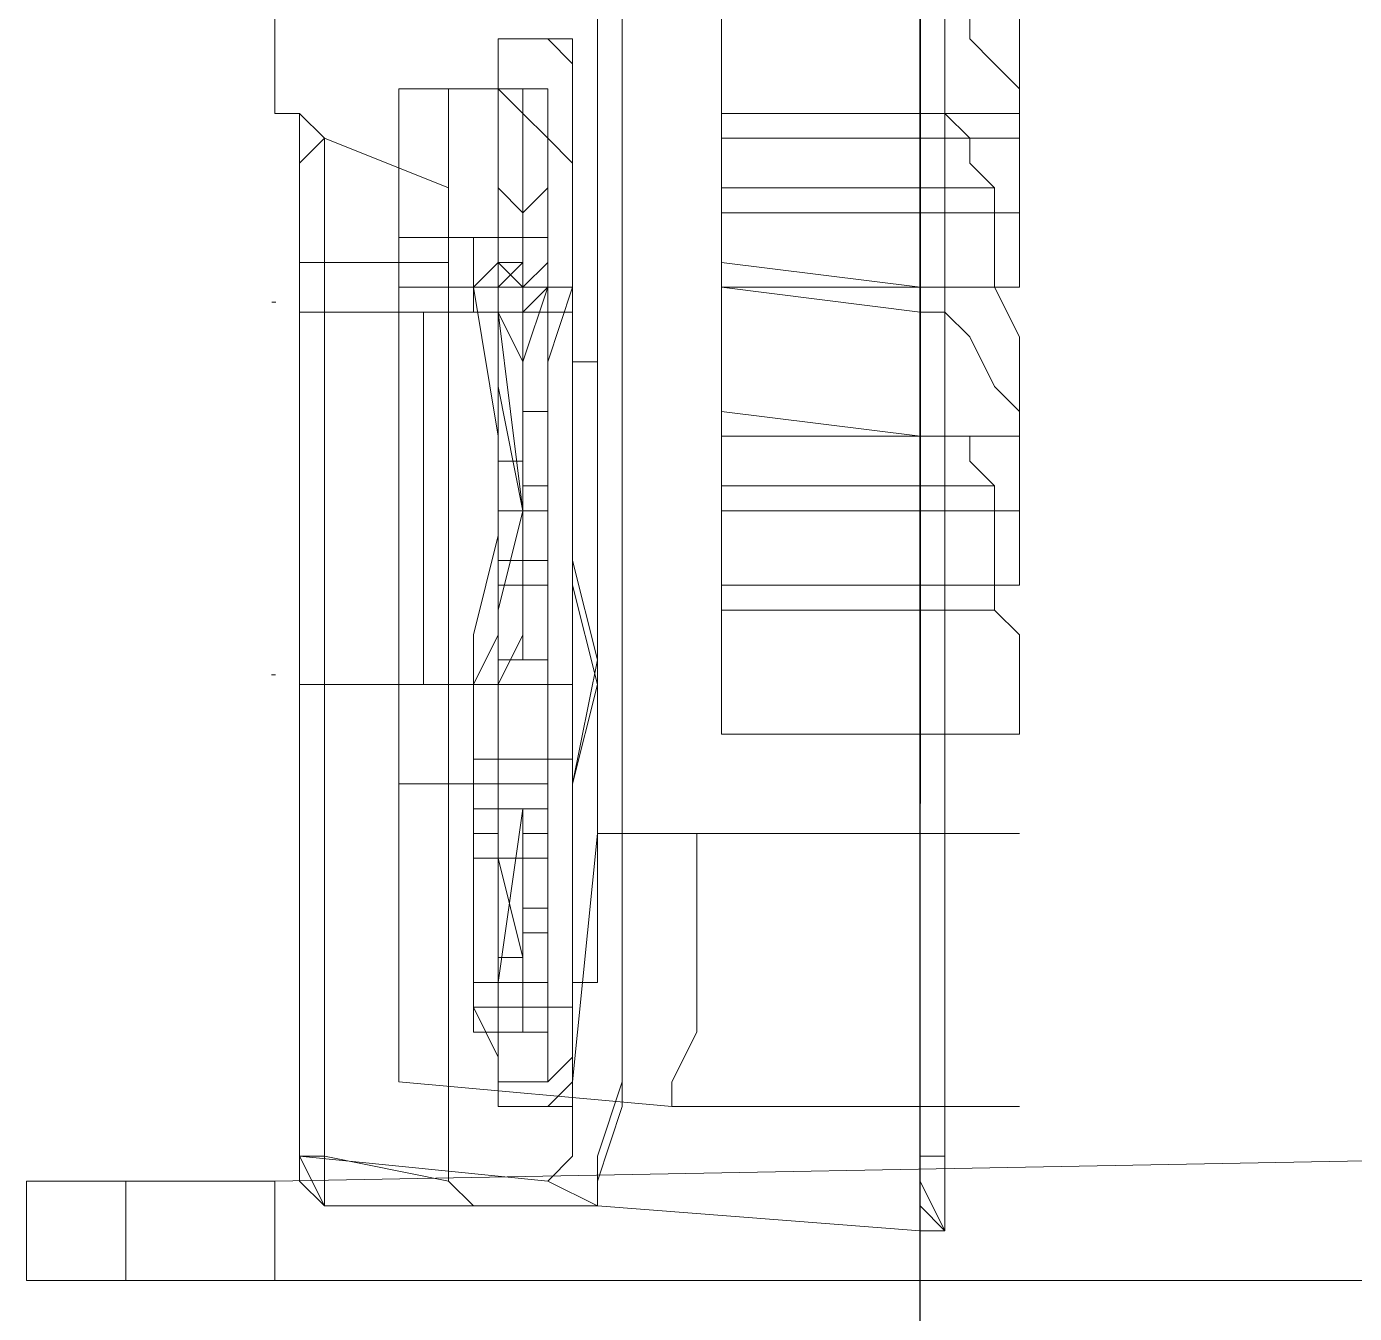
# Model space of a CAD drawing. Header units: metres. Extents: x 2999 to 3164, y 1641 to 1678.
# Drawn here: x 3140.7637 to 3140.877, y 1664.7354 to 1664.8451 of the extents above; entities that cross this region are included whole.
import ezdxf

# ---------------------------------------------------------------- set-up
doc = ezdxf.new("R2010")
doc.units = ezdxf.units.M
doc.linetypes.add('CONTORNO_QUADRO_T', pattern=[0.35, 0.2, -0.15])
doc.layers.add('PDF28_Geometry', color=7, linetype='Continuous')

msp = doc.modelspace()

# ---------------------------------------------------------------- linework, layer by layer
at = {"layer": 'PDF28_Geometry', "linetype": 'CONTORNO_QUADRO_T', "lineweight": 25}
msp.add_lwpolyline([(3140.83991, 1660.48166), (3140.83991, 1668.34292), (3140.83991, 1668.47892), (3140.83991, 1662.10514)], dxfattribs=at)
at = {"layer": 'PDF28_Geometry', "linetype": 'CONTORNO_QUADRO_T', "lineweight": 15}
for points in [[(3140.83991, 1666.44851), (3140.83991, 1666.44639), (3140.83991, 1664.73402), (3140.83991, 1664.7319), (3140.83991, 1664.72979), (3140.83991, 1663.01741), (3140.83991, 1663.0153), (3140.83991, 1663.01318)], [(3140.80817, 1666.36596), (3140.81028, 1666.36384), (3140.81028, 1666.35749), (3140.8124, 1666.33421), (3140.8124, 1664.77635), (3140.81028, 1664.75519), (3140.81028, 1664.74884), (3140.80817, 1664.74672), (3140.787, 1664.74884), (3140.787, 1664.78905), (3140.787, 1664.8208), (3140.787, 1664.82504), (3140.787, 1664.8335), (3140.787, 1664.83774), (3140.787, 1664.8335), (3140.787, 1664.82504), (3140.787, 1664.83139), (3140.787, 1664.83562)], [(3140.8124, 1666.33421), (3140.81452, 1666.33421), (3140.81452, 1664.77635), (3140.8124, 1664.77635)], [(3140.78488, 1664.83774), (3140.787, 1664.83774), (3140.78488, 1664.83774), (3140.78488, 1664.92029)], [(3141.37755, 1664.7573), (3140.90765, 1664.75519), (3140.90976, 1664.75519), (3140.90765, 1664.73825), (3140.78488, 1664.73825), (3140.78488, 1664.74672), (3140.89918, 1664.74884), (3140.89918, 1664.75942), (3140.88225, 1664.75942), (3140.88225, 1664.76365), (3140.91611, 1664.76365), (3140.91611, 1664.86525), (3140.94363, 1664.86525), (3140.94363, 1664.8843), (3140.91611, 1664.8843), (3140.91611, 1664.89912), (3141.3712, 1664.90335)], [(3140.83991, 1664.86737), (3140.83991, 1664.74672)], [(3140.83991, 1664.85044), (3140.82298, 1664.85044), (3140.82298, 1664.83774), (3140.83991, 1664.83774)], [(3140.82298, 1664.82292), (3140.83991, 1664.82292), (3140.82298, 1664.82504), (3140.82298, 1664.81234), (3140.83991, 1664.81022)], [(3140.787, 1664.8208), (3140.787, 1664.78905)], [(3140.83991, 1664.79752), (3140.82298, 1664.79752), (3140.82298, 1664.78482), (3140.83991, 1664.78482)], [(3140.82298, 1664.7954), (3140.83991, 1664.7954)], [(3140.83991, 1664.74249), (3140.8124, 1664.7446), (3140.8124, 1664.74672), (3140.81452, 1664.75307), (3140.81452, 1664.77635), (3140.83991, 1664.77635)], [(3140.80817, 1664.74672), (3140.8124, 1664.7446), (3140.78912, 1664.7446), (3140.787, 1664.74884)], [(3140.77218, 1664.73825), (3140.76372, 1664.73825), (3140.76372, 1664.74672), (3140.77218, 1664.74672)], [(3140.78488, 1664.73825), (3140.77218, 1664.73825), (3140.77218, 1664.74672), (3140.78488, 1664.74672)], [(3140.787, 1664.74672), (3140.78912, 1664.7446)], [(3140.787, 1664.74672), (3140.787, 1664.74672)], [(3140.78912, 1664.7446), (3140.78912, 1664.7446)]]:
    msp.add_lwpolyline(points, dxfattribs=at)
at = {"layer": 'PDF28_Geometry', "linetype": 'CONTORNO_QUADRO_T', "lineweight": 0}
for points in [[(3140.79547, 1665.43675), (3140.79547, 1664.83985), (3140.79547, 1664.83562), (3140.79547, 1664.82715), (3140.80182, 1664.82715), (3140.7997, 1664.82715), (3140.7997, 1664.82292), (3140.79547, 1664.82292), (3140.79547, 1664.82927), (3140.79547, 1664.82292), (3140.79547, 1664.78059), (3140.80182, 1664.78059)], [(3140.82087, 1665.39865), (3140.82087, 1664.77635), (3140.82087, 1664.75942), (3140.81875, 1664.75519), (3140.81875, 1664.75307), (3140.79547, 1664.75519), (3140.79547, 1664.78059), (3140.79547, 1664.78905), (3140.79758, 1664.78905), (3140.79758, 1664.8208), (3140.79758, 1664.78905), (3140.79547, 1664.78905), (3140.78912, 1664.78905), (3140.7997, 1664.78905), (3140.81028, 1664.78905), (3140.80817, 1664.78905), (3140.80605, 1664.78905), (3140.80393, 1664.78905), (3140.80182, 1664.78905), (3140.7997, 1664.78905), (3140.79758, 1664.78905), (3140.7997, 1664.78905), (3140.80182, 1664.78905), (3140.80182, 1664.78059), (3140.80817, 1664.78059), (3140.80817, 1664.78905), (3140.80817, 1664.78059), (3140.80817, 1664.78905), (3140.80817, 1664.78059)], [(3140.84838, 1665.39442), (3140.84838, 1664.75307), (3140.84626, 1664.75307), (3140.83991, 1664.75307), (3140.81875, 1664.75307), (3140.81875, 1664.75519), (3140.82087, 1664.75942), (3140.82087, 1664.77635)], [(3140.83991, 1664.74672), (3140.84203, 1664.74249), (3140.83991, 1664.7446), (3140.84203, 1664.74249), (3140.84203, 1664.74884), (3140.83991, 1664.74884), (3140.84203, 1664.74884), (3140.84203, 1665.3923)], [(3140.84626, 1664.83139), (3140.84415, 1664.8335), (3140.84415, 1664.83562), (3140.84203, 1664.83774), (3140.83991, 1664.83774), (3140.82298, 1664.83774), (3140.82298, 1664.83562), (3140.84838, 1664.83562), (3140.84838, 1664.83985), (3140.84626, 1664.84197), (3140.84415, 1664.84409), (3140.84415, 1664.8462), (3140.84203, 1664.8462), (3140.83991, 1664.84832), (3140.82298, 1664.84832), (3140.83991, 1664.84832), (3140.83991, 1664.86314), (3140.84203, 1664.86314), (3140.84415, 1664.86314), (3140.84415, 1664.86102), (3140.84626, 1664.8589), (3140.82298, 1664.8589)], [(3140.84838, 1664.8462), (3140.84838, 1664.84409), (3140.84838, 1664.83985), (3140.84838, 1664.83774), (3140.83991, 1664.83774), (3140.83991, 1664.8208), (3140.84203, 1664.8208), (3140.84415, 1664.81869), (3140.84626, 1664.81445), (3140.84838, 1664.81234), (3140.84838, 1664.81022), (3140.82298, 1664.81022), (3140.82298, 1664.81234), (3140.83991, 1664.81022), (3140.83991, 1664.77635), (3140.84626, 1664.77635), (3140.84838, 1664.77635), (3140.84626, 1664.77635), (3140.83991, 1664.77635), (3140.83991, 1664.75942), (3140.83991, 1664.75519), (3140.83991, 1664.75307), (3140.84626, 1664.75307)], [(3140.80393, 1664.83562), (3140.80393, 1664.83985), (3140.80393, 1664.84409), (3140.81028, 1664.84409), (3140.81028, 1664.83985), (3140.81028, 1664.83562)], [(3140.81028, 1664.83562), (3140.81028, 1664.83774), (3140.81028, 1664.83985), (3140.81028, 1664.84197), (3140.80817, 1664.84409), (3140.80393, 1664.84409)], [(3140.80393, 1664.84409), (3140.80393, 1664.84409)], [(3140.80817, 1664.84409), (3140.80817, 1664.84409)], [(3140.81028, 1664.84409), (3140.81028, 1664.83985), (3140.81028, 1664.83562)], [(3140.79547, 1664.83985), (3140.79547, 1664.83985)], [(3140.80393, 1664.79964), (3140.80393, 1664.80387), (3140.80393, 1664.79964), (3140.80605, 1664.79964), (3140.80605, 1664.80387), (3140.80605, 1664.8208), (3140.80605, 1664.82504), (3140.80393, 1664.82292), (3140.80393, 1664.81445), (3140.80605, 1664.80387), (3140.80393, 1664.7954), (3140.80393, 1664.78905), (3140.80182, 1664.78905), (3140.79547, 1664.78905), (3140.79547, 1664.8208), (3140.79547, 1664.82715), (3140.79547, 1664.83562), (3140.79547, 1664.83985), (3140.7997, 1664.83985)], [(3140.79547, 1664.83985), (3140.79547, 1664.83985)], [(3140.80182, 1664.82715), (3140.80817, 1664.82715), (3140.7997, 1664.82715), (3140.7997, 1664.83985), (3140.80182, 1664.83985), (3140.80393, 1664.83985), (3140.80605, 1664.83774), (3140.80817, 1664.83562), (3140.81028, 1664.8335), (3140.81028, 1664.83139), (3140.81028, 1664.82927), (3140.81028, 1664.82292), (3140.80817, 1664.82292), (3140.80817, 1664.8208), (3140.80817, 1664.81657), (3140.80817, 1664.80387), (3140.80605, 1664.80387), (3140.80605, 1664.81657), (3140.80605, 1664.8208), (3140.80817, 1664.82292), (3140.7997, 1664.82292), (3140.7997, 1664.78059), (3140.7997, 1664.75519)], [(3140.80817, 1664.83985), (3140.80817, 1664.82927), (3140.80817, 1664.82504), (3140.80605, 1664.82292), (3140.80605, 1664.82504), (3140.80605, 1664.82927), (3140.80605, 1664.83985), (3140.80605, 1664.82927), (3140.80605, 1664.82504), (3140.80605, 1664.82292), (3140.80393, 1664.82504), (3140.80393, 1664.82927), (3140.80393, 1664.83985), (3140.80393, 1664.83139), (3140.80605, 1664.82927), (3140.80605, 1664.83139), (3140.80605, 1664.83985), (3140.80605, 1664.82927), (3140.80605, 1664.82504), (3140.80605, 1664.82292), (3140.80393, 1664.82504), (3140.80393, 1664.82927), (3140.80393, 1664.83985)], [(3140.78488, 1664.83774), (3140.78488, 1664.83774)], [(3140.787, 1664.82504), (3140.78912, 1664.82504), (3140.78912, 1664.83139), (3140.78912, 1664.83562), (3140.787, 1664.83774), (3140.78912, 1664.83562), (3140.787, 1664.83774), (3140.78912, 1664.83562), (3140.787, 1664.8335), (3140.787, 1664.82504), (3140.78912, 1664.82504), (3140.78912, 1664.8208), (3140.787, 1664.8208), (3140.78912, 1664.8208), (3140.79547, 1664.8208), (3140.79758, 1664.8208), (3140.79547, 1664.8208), (3140.80182, 1664.8208), (3140.80182, 1664.82715), (3140.80817, 1664.82715), (3140.80817, 1664.8208), (3140.80817, 1664.82715), (3140.80817, 1664.8208), (3140.80605, 1664.8208), (3140.80393, 1664.8208), (3140.80182, 1664.8208), (3140.7997, 1664.8208), (3140.79758, 1664.8208), (3140.7997, 1664.8208), (3140.80182, 1664.8208), (3140.80393, 1664.8208), (3140.80605, 1664.8208), (3140.80817, 1664.8208), (3140.81028, 1664.8208), (3140.81028, 1664.78905), (3140.81028, 1664.75307), (3140.81028, 1664.75519), (3140.81028, 1664.76154), (3140.81028, 1664.7827), (3140.80817, 1664.7827), (3140.80817, 1664.76154), (3140.80817, 1664.7573), (3140.80817, 1664.75519), (3140.80393, 1664.75519), (3140.80393, 1664.7573), (3140.80393, 1664.76154), (3140.80393, 1664.76365), (3140.80393, 1664.76154), (3140.80393, 1664.76365), (3140.80605, 1664.77847), (3140.80605, 1664.76365), (3140.80605, 1664.76154), (3140.80605, 1664.76365), (3140.80605, 1664.76154), (3140.80605, 1664.76365), (3140.80605, 1664.76154), (3140.80605, 1664.76365)], [(3140.787, 1664.83774), (3140.78912, 1664.83562), (3140.7997, 1664.83139), (3140.7997, 1664.82504), (3140.78912, 1664.82504), (3140.78912, 1664.83139), (3140.78912, 1664.83562)], [(3140.787, 1664.83562), (3140.787, 1664.83562)], [(3140.78912, 1664.83562), (3140.78912, 1664.83562)], [(3140.78912, 1664.83562), (3140.78912, 1664.83562)], [(3140.80393, 1664.83562), (3140.80393, 1664.83562)], [(3140.81028, 1664.7954), (3140.81028, 1664.83562), (3140.81028, 1664.76154), (3140.81028, 1664.78482)], [(3140.82298, 1664.82504), (3140.82298, 1664.82927), (3140.82298, 1664.83562)], [(3140.84838, 1664.83562), (3140.84838, 1664.82927), (3140.82298, 1664.82927)], [(3140.82298, 1664.83139), (3140.84626, 1664.83139), (3140.84626, 1664.82292), (3140.83991, 1664.82292), (3140.84838, 1664.82292), (3140.84838, 1664.82715), (3140.84838, 1664.82927)], [(3140.80605, 1664.82927), (3140.80605, 1664.82927)], [(3140.7997, 1664.82504), (3140.7997, 1664.8208), (3140.7997, 1664.78905), (3140.7997, 1664.74672), (3140.78912, 1664.74884), (3140.78912, 1664.78905)], [(3140.80182, 1664.82292), (3140.80393, 1664.82504), (3140.80393, 1664.8208), (3140.80605, 1664.80387), (3140.80605, 1664.79329), (3140.80393, 1664.78905), (3140.80393, 1664.7954), (3140.80605, 1664.80387), (3140.80393, 1664.81445), (3140.80393, 1664.82292)], [(3140.80393, 1664.82504), (3140.80605, 1664.82504)], [(3140.78912, 1664.8208), (3140.78912, 1664.78905), (3140.78912, 1664.8208), (3140.7997, 1664.8208), (3140.81028, 1664.8208), (3140.81028, 1664.82292), (3140.80817, 1664.82292), (3140.80605, 1664.82292), (3140.80605, 1664.81869), (3140.80605, 1664.80387), (3140.80605, 1664.81657), (3140.80393, 1664.8208), (3140.80393, 1664.81657), (3140.80393, 1664.80387), (3140.80393, 1664.79329), (3140.80182, 1664.78905)], [(3140.80817, 1664.81234), (3140.80817, 1664.80599), (3140.80817, 1664.81657), (3140.81028, 1664.82292), (3140.80817, 1664.82292), (3140.80605, 1664.81657), (3140.80605, 1664.80599), (3140.80817, 1664.80599), (3140.80817, 1664.81234), (3140.80817, 1664.79964), (3140.80817, 1664.79117), (3140.80817, 1664.79329), (3140.80817, 1664.79752), (3140.80605, 1664.79752), (3140.80817, 1664.79752), (3140.80817, 1664.79329), (3140.80817, 1664.79117), (3140.80605, 1664.79117), (3140.80605, 1664.79329), (3140.80605, 1664.79752), (3140.80605, 1664.79117), (3140.80605, 1664.79964), (3140.80605, 1664.79117), (3140.80605, 1664.79964), (3140.80605, 1664.81234)], [(3140.80605, 1664.79752), (3140.80605, 1664.79329), (3140.80605, 1664.79117), (3140.80605, 1664.79964), (3140.80605, 1664.80387), (3140.80817, 1664.80387), (3140.80817, 1664.81869), (3140.80817, 1664.82292), (3140.81028, 1664.82292), (3140.80817, 1664.81657), (3140.80817, 1664.80599)], [(3140.80605, 1664.80599), (3140.80605, 1664.81657), (3140.80817, 1664.82292)], [(3140.80605, 1664.82292), (3140.80605, 1664.82292)], [(3140.80817, 1664.82292), (3140.80817, 1664.82292)], [(3140.82298, 1664.80599), (3140.84626, 1664.80599), (3140.84415, 1664.8081), (3140.84415, 1664.81022), (3140.84203, 1664.81022), (3140.83991, 1664.81022), (3140.84838, 1664.81022), (3140.84838, 1664.81445), (3140.84838, 1664.81657), (3140.84838, 1664.81869), (3140.84626, 1664.82292)], [(3140.787, 1664.8208), (3140.787, 1664.78905)], [(3140.79547, 1664.8208), (3140.79547, 1664.8208)], [(3140.80393, 1664.8081), (3140.80393, 1664.81657), (3140.80393, 1664.8208), (3140.80393, 1664.81869), (3140.80393, 1664.81657), (3140.80393, 1664.80387), (3140.80393, 1664.8081), (3140.80393, 1664.81657), (3140.80393, 1664.8208), (3140.80605, 1664.81657), (3140.80605, 1664.8081)], [(3140.80817, 1664.8208), (3140.80817, 1664.78905)], [(3140.80817, 1664.7827), (3140.80182, 1664.7827), (3140.80182, 1664.76154), (3140.80393, 1664.7573), (3140.80393, 1664.75519), (3140.80605, 1664.75519), (3140.80817, 1664.75519), (3140.81028, 1664.7573), (3140.81028, 1664.76154), (3140.81028, 1664.7573), (3140.80817, 1664.75519), (3140.80817, 1664.7573), (3140.80817, 1664.76154), (3140.80605, 1664.76154), (3140.80817, 1664.76154), (3140.81028, 1664.76154), (3140.81028, 1664.76365), (3140.8124, 1664.76365), (3140.8124, 1664.81657), (3140.81028, 1664.81657), (3140.81028, 1664.81869)], [(3140.7997, 1664.77), (3140.7997, 1664.81022)], [(3140.84838, 1664.81022), (3140.84838, 1664.80387), (3140.82298, 1664.80387), (3140.82298, 1664.81022)], [(3140.84626, 1664.80599), (3140.84626, 1664.7954), (3140.84838, 1664.79329), (3140.84838, 1664.79117), (3140.84838, 1664.78694), (3140.84838, 1664.78482), (3140.83991, 1664.78482)], [(3140.80605, 1664.80387), (3140.80605, 1664.80387)], [(3140.80605, 1664.80387), (3140.80605, 1664.80387)], [(3140.80605, 1664.80387), (3140.80605, 1664.80387)], [(3140.80605, 1664.80387), (3140.80605, 1664.80387)], [(3140.80817, 1664.80387), (3140.80817, 1664.80387)], [(3140.82298, 1664.79752), (3140.82298, 1664.80387)], [(3140.83991, 1664.79752), (3140.84838, 1664.79752), (3140.84838, 1664.79964), (3140.84838, 1664.80387)], [(3140.80393, 1664.79117), (3140.80393, 1664.79964), (3140.80393, 1664.79117), (3140.80393, 1664.79752)], [(3140.80817, 1664.79964), (3140.80817, 1664.79117)], [(3140.81028, 1664.79752), (3140.8124, 1664.78905), (3140.81028, 1664.78059), (3140.8124, 1664.79117), (3140.81028, 1664.79964)], [(3140.80605, 1664.79752), (3140.80605, 1664.79752)], [(3140.80605, 1664.79752), (3140.80605, 1664.79752)], [(3140.83991, 1664.7954), (3140.84626, 1664.7954)], [(3140.78912, 1664.78905), (3140.78912, 1664.78905)], [(3140.79547, 1664.78905), (3140.79547, 1664.78905)], [(3140.79547, 1664.78905), (3140.79547, 1664.78905)], [(3140.80817, 1664.78905), (3140.80817, 1664.78905)], [(3140.80817, 1664.78905), (3140.80817, 1664.78905)], [(3140.80182, 1664.7827), (3140.80393, 1664.7827), (3140.80605, 1664.7827), (3140.81028, 1664.7827), (3140.80605, 1664.7827)], [(3140.80393, 1664.7827), (3140.80393, 1664.76154), (3140.80393, 1664.75519), (3140.80393, 1664.75307), (3140.80393, 1664.75519), (3140.80393, 1664.7573), (3140.80393, 1664.75942), (3140.80393, 1664.76154), (3140.80393, 1664.76365), (3140.80393, 1664.76577), (3140.80605, 1664.76577), (3140.80393, 1664.76577)], [(3140.80605, 1664.7827), (3140.80605, 1664.7827)], [(3140.80182, 1664.77635), (3140.80182, 1664.77424), (3140.80182, 1664.77635), (3140.80393, 1664.77635), (3140.80393, 1664.77424), (3140.80393, 1664.77635), (3140.80393, 1664.76365), (3140.80393, 1664.76154), (3140.80605, 1664.76154), (3140.80817, 1664.76154), (3140.80817, 1664.76365), (3140.80817, 1664.76154), (3140.80817, 1664.75942), (3140.80605, 1664.75942), (3140.80605, 1664.76154), (3140.80393, 1664.76154), (3140.80393, 1664.75942), (3140.80182, 1664.75942), (3140.80182, 1664.76154), (3140.80393, 1664.76154), (3140.80393, 1664.76365), (3140.80182, 1664.76365), (3140.80182, 1664.76154), (3140.80393, 1664.76154), (3140.80393, 1664.76365), (3140.80393, 1664.76154), (3140.80393, 1664.75942), (3140.80393, 1664.76154), (3140.80393, 1664.76365), (3140.80393, 1664.77635), (3140.80393, 1664.77424), (3140.80182, 1664.77424), (3140.80182, 1664.77847)], [(3140.80182, 1664.77847), (3140.80393, 1664.77847), (3140.80182, 1664.77847)], [(3140.80393, 1664.77847), (3140.80605, 1664.77847)], [(3140.80393, 1664.77847), (3140.80605, 1664.77847)], [(3140.80393, 1664.77847), (3140.80605, 1664.77847)], [(3140.80393, 1664.76365), (3140.80393, 1664.77847)], [(3140.80393, 1664.77847), (3140.80393, 1664.77847)], [(3140.80393, 1664.77847), (3140.80393, 1664.77847)], [(3140.80393, 1664.77847), (3140.80393, 1664.77424), (3140.80605, 1664.77424), (3140.80605, 1664.77635), (3140.80817, 1664.77635), (3140.80817, 1664.77847), (3140.80817, 1664.77424), (3140.80817, 1664.77635), (3140.80817, 1664.77424), (3140.80817, 1664.77847), (3140.80605, 1664.77847), (3140.80605, 1664.77635)], [(3140.80393, 1664.77847), (3140.80393, 1664.77847)], [(3140.80605, 1664.77847), (3140.80605, 1664.76365)], [(3140.80605, 1664.77847), (3140.80605, 1664.77847)], [(3140.80605, 1664.77847), (3140.80817, 1664.77847)], [(3140.80605, 1664.77847), (3140.80605, 1664.77847)], [(3140.80605, 1664.77635), (3140.80605, 1664.77847)], [(3140.80817, 1664.77847), (3140.80817, 1664.77847)], [(3140.80817, 1664.77635), (3140.80817, 1664.77847)], [(3140.80393, 1664.75307), (3140.80393, 1664.75519), (3140.80393, 1664.76154), (3140.80393, 1664.76365), (3140.80393, 1664.77635), (3140.80182, 1664.77635), (3140.80182, 1664.76365), (3140.80182, 1664.76154)], [(3140.80182, 1664.77635), (3140.80182, 1664.77635)], [(3140.80182, 1664.77635), (3140.80182, 1664.77635)], [(3140.80393, 1664.77635), (3140.80393, 1664.77635)], [(3140.80393, 1664.77635), (3140.80393, 1664.77635)], [(3140.80393, 1664.77635), (3140.80393, 1664.77635)], [(3140.80393, 1664.77635), (3140.80393, 1664.77635)], [(3140.80393, 1664.77424), (3140.80393, 1664.77635)], [(3140.80393, 1664.77635), (3140.80393, 1664.77635)], [(3140.80817, 1664.77635), (3140.80605, 1664.77635), (3140.80605, 1664.77)], [(3140.80605, 1664.77635), (3140.80605, 1664.77635)], [(3140.80605, 1664.77424), (3140.80605, 1664.77635)], [(3140.80605, 1664.77424), (3140.80817, 1664.77424), (3140.80817, 1664.77635)], [(3140.80605, 1664.77635), (3140.80605, 1664.77635)], [(3140.80817, 1664.77635), (3140.80817, 1664.77635)], [(3140.80817, 1664.77635), (3140.80817, 1664.77635)], [(3140.80817, 1664.77635), (3140.80817, 1664.77635)], [(3140.80817, 1664.77635), (3140.80817, 1664.77635)], [(3140.84838, 1664.77635), (3140.84626, 1664.77635), (3140.83991, 1664.77635), (3140.83991, 1664.76154), (3140.83991, 1664.75519), (3140.83991, 1664.75307), (3140.84626, 1664.75307), (3140.84838, 1664.75307)], [(3140.80182, 1664.77424), (3140.80182, 1664.77424)], [(3140.80182, 1664.77424), (3140.80182, 1664.77424)], [(3140.80393, 1664.77424), (3140.80393, 1664.77424)], [(3140.80393, 1664.77424), (3140.80393, 1664.77424)], [(3140.80393, 1664.77424), (3140.80393, 1664.77424)], [(3140.80393, 1664.77424), (3140.80393, 1664.77424)], [(3140.80817, 1664.77424), (3140.80817, 1664.77424)], [(3140.80817, 1664.77424), (3140.80817, 1664.77424)], [(3140.80817, 1664.77424), (3140.80817, 1664.77424)], [(3140.80817, 1664.77), (3140.80605, 1664.77), (3140.80817, 1664.77), (3140.80817, 1664.77212), (3140.80817, 1664.76577), (3140.80817, 1664.76789)], [(3140.80817, 1664.77212), (3140.80817, 1664.77212)], [(3140.80817, 1664.77212), (3140.80817, 1664.77212)], [(3140.80817, 1664.77212), (3140.80817, 1664.77212)], [(3140.80817, 1664.77), (3140.80817, 1664.77)], [(3140.80817, 1664.77), (3140.80817, 1664.77)], [(3140.80605, 1664.76789), (3140.80605, 1664.76365)], [(3140.80817, 1664.76789), (3140.80817, 1664.76789)], [(3140.80817, 1664.76789), (3140.80817, 1664.76789)], [(3140.80817, 1664.76789), (3140.80817, 1664.76789)], [(3140.80393, 1664.76577), (3140.80393, 1664.76577)], [(3140.80393, 1664.76577), (3140.80393, 1664.76365), (3140.80605, 1664.76365)], [(3140.80393, 1664.76577), (3140.80605, 1664.76577)], [(3140.80605, 1664.76577), (3140.80605, 1664.76577)], [(3140.80605, 1664.76577), (3140.80605, 1664.76577)], [(3140.80605, 1664.76365), (3140.80605, 1664.76577)], [(3140.80605, 1664.76577), (3140.80605, 1664.76365)], [(3140.80605, 1664.76577), (3140.80605, 1664.76577)], [(3140.80605, 1664.76577), (3140.80605, 1664.76365)], [(3140.80605, 1664.76577), (3140.80605, 1664.76577)], [(3140.80605, 1664.76365), (3140.80605, 1664.76577)], [(3140.80605, 1664.76577), (3140.80605, 1664.76577)], [(3140.80817, 1664.76577), (3140.80817, 1664.76577)], [(3140.80817, 1664.76577), (3140.80817, 1664.76577)], [(3140.80817, 1664.76365), (3140.80817, 1664.76154), (3140.80605, 1664.76154), (3140.80817, 1664.76154), (3140.80817, 1664.76365), (3140.80605, 1664.76365), (3140.80605, 1664.76154), (3140.80393, 1664.76154)], [(3140.80393, 1664.76154), (3140.80393, 1664.76365)], [(3140.80393, 1664.76365), (3140.80393, 1664.76365)], [(3140.80605, 1664.76365), (3140.80605, 1664.76154)], [(3140.80605, 1664.76154), (3140.80605, 1664.76365)], [(3140.80605, 1664.76365), (3140.80605, 1664.76154)], [(3140.80817, 1664.76365), (3140.80817, 1664.76365)], [(3140.80182, 1664.76154), (3140.80182, 1664.76154)], [(3140.80605, 1664.75519), (3140.80393, 1664.75519), (3140.80393, 1664.7573), (3140.80393, 1664.76154), (3140.80182, 1664.76154), (3140.80393, 1664.7573), (3140.80393, 1664.75519)], [(3140.80393, 1664.76154), (3140.80393, 1664.76154)], [(3140.80393, 1664.76154), (3140.80393, 1664.76154)], [(3140.80393, 1664.76154), (3140.80393, 1664.76154)], [(3140.80393, 1664.75942), (3140.80393, 1664.76154)], [(3140.80393, 1664.76154), (3140.80393, 1664.76154)], [(3140.80393, 1664.76154), (3140.80393, 1664.76154)], [(3140.80393, 1664.76154), (3140.80393, 1664.76154)], [(3140.80393, 1664.76154), (3140.80393, 1664.76154)], [(3140.80393, 1664.76154), (3140.80393, 1664.76154)], [(3140.80393, 1664.76154), (3140.80393, 1664.76154)], [(3140.80605, 1664.76154), (3140.80605, 1664.76154)], [(3140.80605, 1664.76154), (3140.80605, 1664.76154)], [(3140.80605, 1664.76154), (3140.80605, 1664.75942)], [(3140.80605, 1664.76154), (3140.80605, 1664.76154)], [(3140.80605, 1664.76154), (3140.80605, 1664.76154)], [(3140.80605, 1664.75942), (3140.80605, 1664.76154)], [(3140.80605, 1664.76154), (3140.80605, 1664.75942)], [(3140.80605, 1664.76154), (3140.80605, 1664.76154)], [(3140.80605, 1664.76154), (3140.80605, 1664.76154)], [(3140.80605, 1664.76154), (3140.80605, 1664.76154)], [(3140.80605, 1664.76154), (3140.80605, 1664.76154)], [(3140.80605, 1664.76154), (3140.80605, 1664.76154)], [(3140.80605, 1664.76154), (3140.80605, 1664.76154)], [(3140.80817, 1664.76154), (3140.80817, 1664.76154)], [(3140.80817, 1664.76154), (3140.80817, 1664.76154)], [(3140.80817, 1664.76154), (3140.80817, 1664.76154)], [(3140.80817, 1664.76154), (3140.80817, 1664.76154)], [(3140.80817, 1664.76154), (3140.80817, 1664.76154)], [(3140.80817, 1664.76154), (3140.80817, 1664.76154)], [(3140.81028, 1664.76154), (3140.81028, 1664.76154)], [(3140.80393, 1664.75942), (3140.80393, 1664.75942)], [(3140.80605, 1664.75942), (3140.80393, 1664.75942)], [(3140.80393, 1664.75942), (3140.80605, 1664.75942), (3140.80817, 1664.75942), (3140.80605, 1664.75942), (3140.80817, 1664.75942)], [(3140.80393, 1664.75942), (3140.80393, 1664.75942)], [(3140.80393, 1664.75942), (3140.80393, 1664.75942)], [(3140.80605, 1664.75942), (3140.80605, 1664.75942)], [(3140.80605, 1664.75942), (3140.80605, 1664.75942)], [(3140.80605, 1664.75942), (3140.80605, 1664.75942)], [(3140.80605, 1664.75942), (3140.80605, 1664.75942)], [(3140.80605, 1664.75519), (3140.80605, 1664.75519)], [(3140.80393, 1664.75307), (3140.80393, 1664.75307)], [(3140.80817, 1664.75307), (3140.80817, 1664.75307)], [(3140.84203, 1664.75307), (3140.83991, 1664.75307)], [(3140.787, 1664.74884), (3140.787, 1664.74672), (3140.787, 1664.74884), (3140.78912, 1664.74884), (3140.78912, 1664.74672), (3140.78912, 1664.7446)], [(3140.83991, 1664.74884), (3140.84203, 1664.74884), (3140.84203, 1664.7446), (3140.84203, 1664.74249), (3140.83991, 1664.74249)], [(3140.7997, 1664.74672), (3140.80182, 1664.7446), (3140.80393, 1664.7446)], [(3140.7997, 1664.74672), (3140.7997, 1664.74672)], [(3140.7997, 1664.74672), (3140.7997, 1664.74672)], [(3140.8124, 1664.7446), (3140.8124, 1664.7446)], [(3140.84203, 1664.74249), (3140.84203, 1664.74249)]]:
    msp.add_lwpolyline(points, dxfattribs=at)
for points in [[(3140.80393, 1664.84409), (3140.80393, 1664.84197), (3140.80393, 1664.83985), (3140.80393, 1664.83774), (3140.80393, 1664.83562), (3140.80393, 1664.83985)], [(3140.80817, 1664.83985), (3140.80605, 1664.83985), (3140.80605, 1664.83139), (3140.80605, 1664.82927), (3140.80393, 1664.83139), (3140.80393, 1664.83985), (3140.80605, 1664.83985), (3140.80605, 1664.83139), (3140.80605, 1664.82927), (3140.80817, 1664.83139)], [(3140.80605, 1664.83985), (3140.80605, 1664.83139), (3140.80605, 1664.82927), (3140.80817, 1664.83139), (3140.80817, 1664.83985), (3140.80817, 1664.82927), (3140.80817, 1664.82504), (3140.80605, 1664.82292), (3140.80605, 1664.82504), (3140.80605, 1664.82927)], [(3140.80393, 1664.83562), (3140.80393, 1664.76154)], [(3140.80605, 1664.80387), (3140.80393, 1664.8208), (3140.80393, 1664.82504), (3140.80182, 1664.82292), (3140.80393, 1664.82292), (3140.80605, 1664.82504), (3140.80605, 1664.8208)], [(3140.80393, 1664.81022), (3140.80182, 1664.82292)], [(3140.83991, 1664.8208), (3140.82298, 1664.82292)], [(3140.80182, 1664.8208), (3140.80393, 1664.8208), (3140.80605, 1664.8208), (3140.80817, 1664.8208), (3140.80605, 1664.8208), (3140.80393, 1664.8208), (3140.80182, 1664.8208), (3140.7997, 1664.8208), (3140.79758, 1664.8208), (3140.7997, 1664.8208)], [(3140.80605, 1664.80387), (3140.80605, 1664.81657), (3140.80393, 1664.8208), (3140.80605, 1664.81657), (3140.80605, 1664.8081)], [(3140.80817, 1664.79964), (3140.80817, 1664.81234), (3140.80605, 1664.81234), (3140.80605, 1664.79964)], [(3140.80605, 1664.80387), (3140.80393, 1664.80387), (3140.80393, 1664.8081), (3140.80605, 1664.8081)], [(3140.80182, 1664.78905), (3140.80182, 1664.79329), (3140.80393, 1664.80175), (3140.80182, 1664.79329), (3140.80182, 1664.78905), (3140.80393, 1664.79329), (3140.80393, 1664.80387), (3140.80605, 1664.80387), (3140.80605, 1664.79329), (3140.80393, 1664.78905)], [(3140.80605, 1664.79117), (3140.80393, 1664.79117), (3140.80393, 1664.79752), (3140.80605, 1664.79752)], [(3140.78912, 1664.78905), (3140.787, 1664.78905)], [(3140.80817, 1664.78905), (3140.80605, 1664.78905), (3140.80393, 1664.78905), (3140.80182, 1664.78905), (3140.80393, 1664.78905), (3140.80605, 1664.78905)], [(3140.80605, 1664.77847), (3140.80393, 1664.77847), (3140.80393, 1664.76365)], [(3140.80393, 1664.77424), (3140.80393, 1664.77847)], [(3140.80817, 1664.77847), (3140.80605, 1664.77847)], [(3140.80817, 1664.77847), (3140.80605, 1664.77847)], [(3140.80393, 1664.77635), (3140.80393, 1664.77424)], [(3140.80817, 1664.77635), (3140.80817, 1664.77424), (3140.80817, 1664.77635), (3140.80817, 1664.77), (3140.80817, 1664.77212), (3140.80817, 1664.76577), (3140.80817, 1664.76789), (3140.80605, 1664.76789), (3140.80817, 1664.76789), (3140.80817, 1664.76365), (3140.80817, 1664.77424)], [(3140.80605, 1664.76577), (3140.80393, 1664.76577), (3140.80393, 1664.77424), (3140.80605, 1664.76577), (3140.80605, 1664.77424), (3140.80605, 1664.76577), (3140.80605, 1664.76365)], [(3140.80605, 1664.76365), (3140.80605, 1664.76154)], [(3140.80605, 1664.76154), (3140.80605, 1664.75942), (3140.80605, 1664.76154), (3140.80605, 1664.76365)], [(3140.80817, 1664.75307), (3140.81028, 1664.75519), (3140.81028, 1664.7573), (3140.81028, 1664.75942), (3140.81028, 1664.76154), (3140.81028, 1664.75519), (3140.81028, 1664.75307), (3140.80393, 1664.75307)]]:
    msp.add_lwpolyline(points, close=True, dxfattribs=at)
at = {"layer": 'PDF28_Geometry', "linetype": 'CONTORNO_QUADRO_T', "lineweight": 15}
msp.add_lwpolyline([(3140.80817, 1664.74672), (3140.81028, 1664.74884), (3140.81028, 1664.75519), (3140.8124, 1664.77635), (3140.81452, 1664.77635), (3140.81452, 1664.75519), (3140.8124, 1664.74884), (3140.8124, 1664.7446)], close=True, dxfattribs=at)
for centre, radius, start, end in [((3140.78576, 1664.88062), 0.05897, 268.8984, 269.2252), ((3140.78561, 1664.74454), 0.04535, 90.8256, 91.2534)]:
    msp.add_arc(centre, radius, start, end, dxfattribs=at)

doc.saveas('drawing.dxf')
